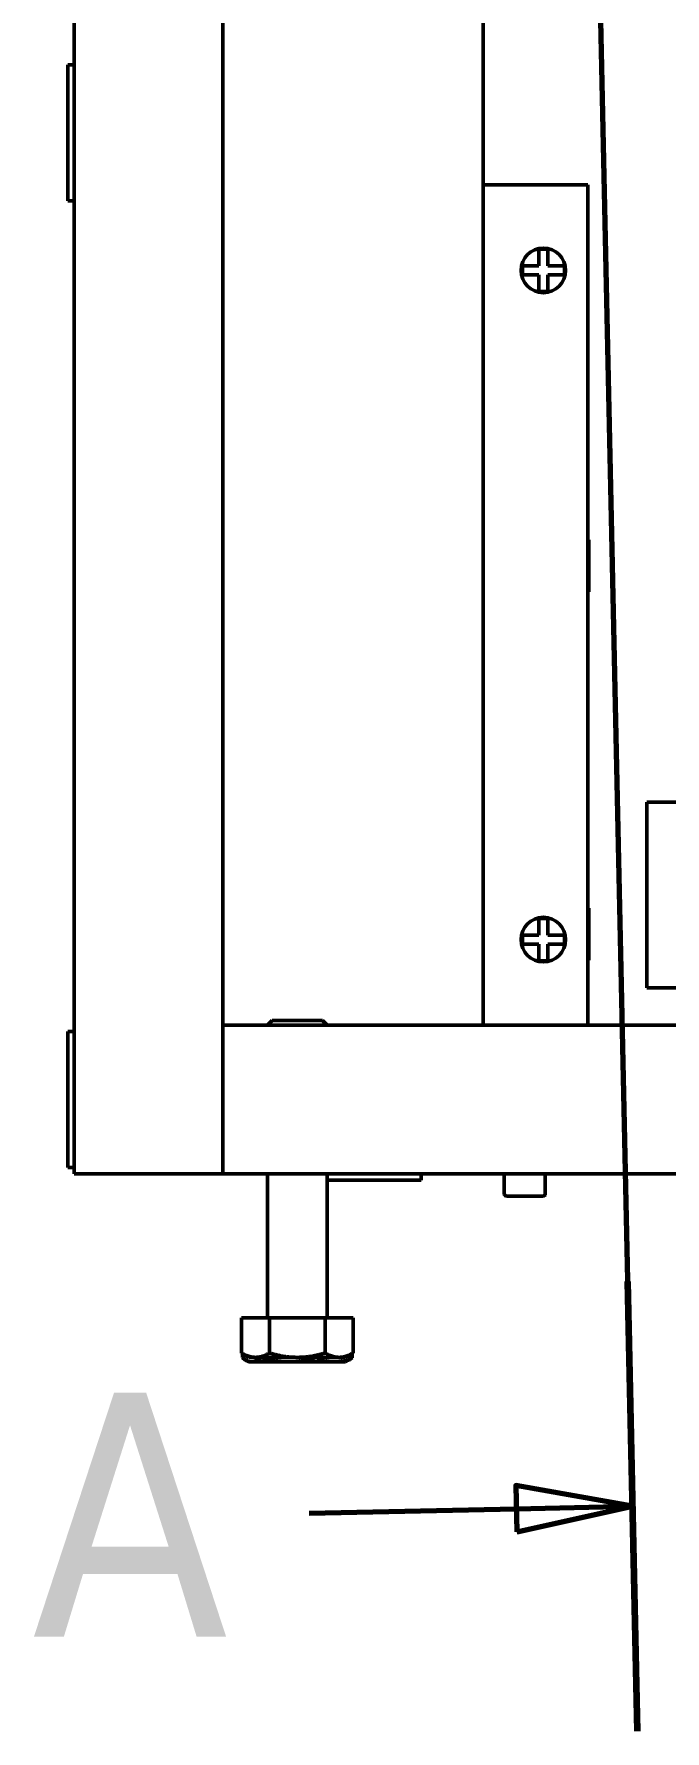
# Model space of a CAD drawing. Header units: millimetres. Extents: x 0 to 2625, y 0 to 1856.
# Drawn here: x 326.6 to 411.5, y 1174.1 to 1402.4 of the extents above; entities that cross this region are included whole.
import ezdxf

# ---------------------------------------------------------------- set-up
doc = ezdxf.new("R2010")
doc.units = ezdxf.units.MM
doc.header["$LTSCALE"] = 6.25
doc.linetypes.add('CHAIN', pattern=[0.3543, 0.2362, -0.0295, 0.0591, -0.0295])
for name, color, linetype, lineweight in [('Section Line (ISO)', 7, 'CHAIN', 70), ('Symbol (ISO)', 7, 'Continuous', 25), ('Visible (ISO)', 7, 'Continuous', 50)]:
    doc.layers.add(name, color=color, linetype=linetype, lineweight=lineweight)
doc.styles.add('Label Text (ISO)', font='tahoma.ttf')
doc.styles.add('Note Text (ISO)', font='tahoma.ttf')
doc.dimstyles.new('Default - Method 1b (ISO)$7', dxfattribs={"dimscale": 6.25, "dimtxt": 3.5, "dimasz": 2.5, "dimexe": 3.175, "dimexo": 0, "dimgap": 0.762, "dimtad": 1, "dimtoh": 1, "dimrnd": 1e-08, "dimtxsty": 'Note Text (ISO)', "dimcen": 0.09, "dimdle": 10, "dimclrd": 256, "dimclre": 256, "dimclrt": 256, "dimazin": 2, "dimtfac": 1, "dimtmove": 0, "dimatfit": 3, "dimfxl": 1, "dimtolj": 1, "dimlwd": -1, "dimlwe": -1, "dimarcsym": 0})

# ---------------------------------------------------------------- blocks, each defined once
blk = doc.blocks.new('2dTransSection0')
at = {"layer": 'Section Line (ISO)', "linetype": 'Continuous'}
for p, q in [((63.398, 273.888), (65.244, 187.86)), ((65.14, 192.696), (62.63, 193.142)), ((62.63, 193.142), (62.651, 192.143)), ((58.184, 192.547), (62.64, 192.642)), ((62.64, 192.642), (65.14, 192.696)), ((62.651, 192.143), (65.14, 192.696))]:
    blk.add_line(p, q, dxfattribs=at)
at = {"layer": 'Section Line (ISO)', "linetype": 'Continuous', "lineweight": 140}
blk.add_line((65.036, 197.532), (65.244, 187.86), dxfattribs=at)
at = {"layer": 'Section Line (ISO)', "linetype": 'Continuous', "flags": 128}
blk.add_lwpolyline([(62.651, 192.143), (65.14, 192.696), (62.63, 193.142), (62.651, 192.143)], dxfattribs=at)
at = {"layer": 'Section Line (ISO)'}
blk.add_solid([(62.651, 192.143), (65.14, 192.696), (62.63, 193.142), (62.651, 192.143)], dxfattribs=at)
at = {"layer": 'Section Line (ISO)', "insert": (52.209, 189.889), "char_height": 5.25, "attachment_point": 7, "style": 'Label Text (ISO)'}
blk.add_mtext('A', dxfattribs=at)

msp = doc.modelspace()

# ---------------------------------------------------------------- linework, layer by layer
at = {"layer": 'Visible (ISO)'}
for p, q in [((332.04, 1249.06), (332.04, 1649.06)), ((352.04, 1649.06), (352.04, 1269.06)), ((387.04, 1269.06), (387.04, 1609.06)), ((331.19, 1379.91), (331.19, 1398.21)), ((331.19, 1398.21), (332.04, 1398.21)), ((401.14, 1382.06), (387.04, 1382.06)), ((401.14, 1382.06), (401.14, 1269.06)), ((331.19, 1379.91), (332.04, 1379.91)), ((394.54, 1373.4), (394.54, 1371.16)), ((395.74, 1373.4), (394.54, 1373.4)), ((395.74, 1371.16), (395.74, 1373.4)), ((392.34, 1371.16), (392.34, 1369.96)), ((394.54, 1371.16), (392.34, 1371.16)), ((392.34, 1369.96), (394.54, 1369.96)), ((394.54, 1369.96), (394.54, 1367.71)), ((397.99, 1371.16), (395.74, 1371.16)), ((395.74, 1369.96), (397.99, 1369.96)), ((395.74, 1367.71), (395.74, 1369.96)), ((397.99, 1369.96), (397.99, 1371.16)), ((394.54, 1367.71), (395.74, 1367.71)), ((401.24, 1334.31), (401.14, 1334.31)), ((401.14, 1333.67), (401.24, 1333.67)), ((401.24, 1333.67), (401.24, 1334.31)), ((401.24, 1332.82), (401.24, 1333.67)), ((401.24, 1332.82), (401.14, 1332.82)), ((401.24, 1328.79), (401.24, 1332.82)), ((401.14, 1328.79), (401.24, 1328.79)), ((401.24, 1327.94), (401.24, 1328.79)), ((401.24, 1327.94), (401.14, 1327.94)), ((401.24, 1327.31), (401.14, 1327.31)), ((401.24, 1327.31), (401.24, 1327.94)), ((409.04, 1299.06), (421.04, 1299.06)), ((409.04, 1274.06), (409.04, 1299.06)), ((394.54, 1283.4), (394.54, 1281.16)), ((395.74, 1283.4), (394.54, 1283.4)), ((395.74, 1281.16), (395.74, 1283.4)), ((401.24, 1284.81), (401.14, 1284.81)), ((401.14, 1284.17), (401.24, 1284.17)), ((401.24, 1283.32), (401.14, 1283.32)), ((401.24, 1284.17), (401.24, 1284.81)), ((401.24, 1283.32), (401.24, 1284.17)), ((401.24, 1279.29), (401.24, 1283.32)), ((392.34, 1281.16), (392.34, 1279.96)), ((394.54, 1281.16), (392.34, 1281.16)), ((397.99, 1281.16), (395.74, 1281.16)), ((397.99, 1279.96), (397.99, 1281.16)), ((392.34, 1279.96), (394.54, 1279.96)), ((394.54, 1279.96), (394.54, 1277.71)), ((395.74, 1279.96), (397.99, 1279.96)), ((395.74, 1277.71), (395.74, 1279.96)), ((401.14, 1279.29), (401.24, 1279.29)), ((401.24, 1278.45), (401.14, 1278.45)), ((401.24, 1278.45), (401.24, 1279.29)), ((401.24, 1277.81), (401.24, 1278.45)), ((394.54, 1277.71), (395.74, 1277.71)), ((401.24, 1277.81), (401.14, 1277.81)), ((427.04, 1274.06), (409.04, 1274.06)), ((352.04, 1249.06), (352.04, 1269.06)), ((352.04, 1269.06), (772.04, 1269.06)), ((358.66, 1269.68), (358.04, 1269.06)), ((358.66, 1269.68), (365.41, 1269.68)), ((365.41, 1269.68), (366.04, 1269.06)), ((331.19, 1249.91), (331.19, 1268.21)), ((331.19, 1268.21), (332.04, 1268.21)), ((331.19, 1249.91), (332.04, 1249.91)), ((332.04, 1249.06), (352.04, 1249.06)), ((352.04, 1249.06), (772.04, 1249.06)), ((358.04, 1230.08), (358.04, 1249.06)), ((366.04, 1230.08), (366.04, 1249.06)), ((378.69, 1248.21), (378.69, 1249.06)), ((389.89, 1246.36), (389.89, 1249.06)), ((395.39, 1246.36), (395.39, 1249.06)), ((378.69, 1248.21), (366.04, 1248.21)), ((395.09, 1246.06), (390.19, 1246.06)), ((358.29, 1229.68), (354.53, 1229.68)), ((354.53, 1229.68), (354.53, 1224.96)), ((365.79, 1229.68), (358.29, 1229.68)), ((358.29, 1229.68), (358.29, 1224.96)), ((369.54, 1229.68), (365.79, 1229.68)), ((365.79, 1229.68), (365.79, 1224.96)), ((369.54, 1229.68), (369.54, 1224.96)), ((355.54, 1224.38), (354.53, 1224.96)), ((354.66, 1224.89), (354.66, 1224.34)), ((355.54, 1223.76), (355.15, 1223.98)), ((355.54, 1224.38), (356.41, 1224.38)), ((355.54, 1223.76), (355.91, 1223.76)), ((355.91, 1223.76), (360.84, 1223.76)), ((356.41, 1224.38), (362.04, 1224.38)), ((357.15, 1224.38), (357.15, 1224.34)), ((360.84, 1223.76), (366.97, 1223.76)), ((362.04, 1224.38), (367.67, 1224.38)), ((364.53, 1224.38), (364.53, 1224.34)), ((366.97, 1223.76), (368.54, 1223.76)), ((367.67, 1224.38), (368.54, 1224.38)), ((368.54, 1224.38), (369.54, 1224.96)), ((368.54, 1223.76), (368.93, 1223.98)), ((369.42, 1224.89), (369.42, 1224.34))]:
    msp.add_line(p, q, dxfattribs=at)
for centre in [(395.14, 1370.56), (395.14, 1280.56)]:
    msp.add_circle(centre, 3, dxfattribs=at)
for centre, radius, start, end in [((390.19, 1246.36), 0.3, 180, 270), ((395.09, 1246.36), 0.3, 270, 0), ((357.64, 1230.08), 0.4, 270, 0), ((366.44, 1230.08), 0.4, 180, 270)]:
    msp.add_arc(centre, radius, start, end, dxfattribs=at)
for points, weights in [([(354.53, 1224.96), (355.54, 1224.38), (356.41, 1224.38)], [1.00355030969, 1.03979166106, 1]), ([(354.66, 1224.34), (355.33, 1223.76), (355.91, 1223.76)], [1.00355030969, 1.03979166106, 1]), ([(355.91, 1223.76), (356.48, 1223.76), (357.15, 1224.34)], [1, 1.03979481455, 1.00354456497]), ([(356.41, 1224.38), (357.28, 1224.38), (358.29, 1224.96)], [1, 1.03979481455, 1.00354456497]), ([(357.15, 1224.34), (359.13, 1223.76), (360.84, 1223.76)], [1.00354456497, 1.03979481455, 1]), ([(358.29, 1224.96), (360.3, 1224.38), (362.04, 1224.38)], [1.00354456497, 1.03979481455, 1]), ([(360.84, 1223.76), (362.55, 1223.76), (364.53, 1224.34)], [1, 1.03979481455, 1.00354456497]), ([(362.04, 1224.38), (363.78, 1224.38), (365.79, 1224.96)], [1, 1.03979481455, 1.00354456497]), ([(364.53, 1224.34), (365.84, 1223.76), (366.97, 1223.76)], [1.00354456497, 1.03979481455, 1]), ([(365.79, 1224.96), (366.8, 1224.38), (367.67, 1224.38)], [1.00354456497, 1.03979481455, 1]), ([(366.97, 1223.76), (368.11, 1223.76), (369.42, 1224.34)], [1, 1.03979166106, 1.00355030969]), ([(367.67, 1224.38), (368.54, 1224.38), (369.54, 1224.96)], [1, 1.03979166106, 1.00355030969]), ([(369.42, 1224.34), (369.16, 1224.12), (368.93, 1223.98)], [1.00355030969, 1.01705237609, 1.02000100578])]:
    msp.add_rational_spline(points, weights, degree=2, dxfattribs=at)

# ---------------------------------------------------------------- block references
at = {"layer": 'Section Line (ISO)', "xscale": 6.25, "yscale": 6.25, "zscale": 6.25}
msp.add_blockref('2dTransSection0', (0, 0), dxfattribs=at)

# ---------------------------------------------------------------- leaders
at = {"layer": 'Symbol (ISO)', "annotation_type": 0, "has_hookline": 1, "hookline_direction": 0, "text_width": 538.66}
msp.add_leader([(366.69, 1612.19), (848.57, 1370.28), (864.2, 1370.28)], dimstyle='Default - Method 1b (ISO)$7', override={"dimtad": 0}, dxfattribs=at)

doc.saveas('drawing.dxf')
